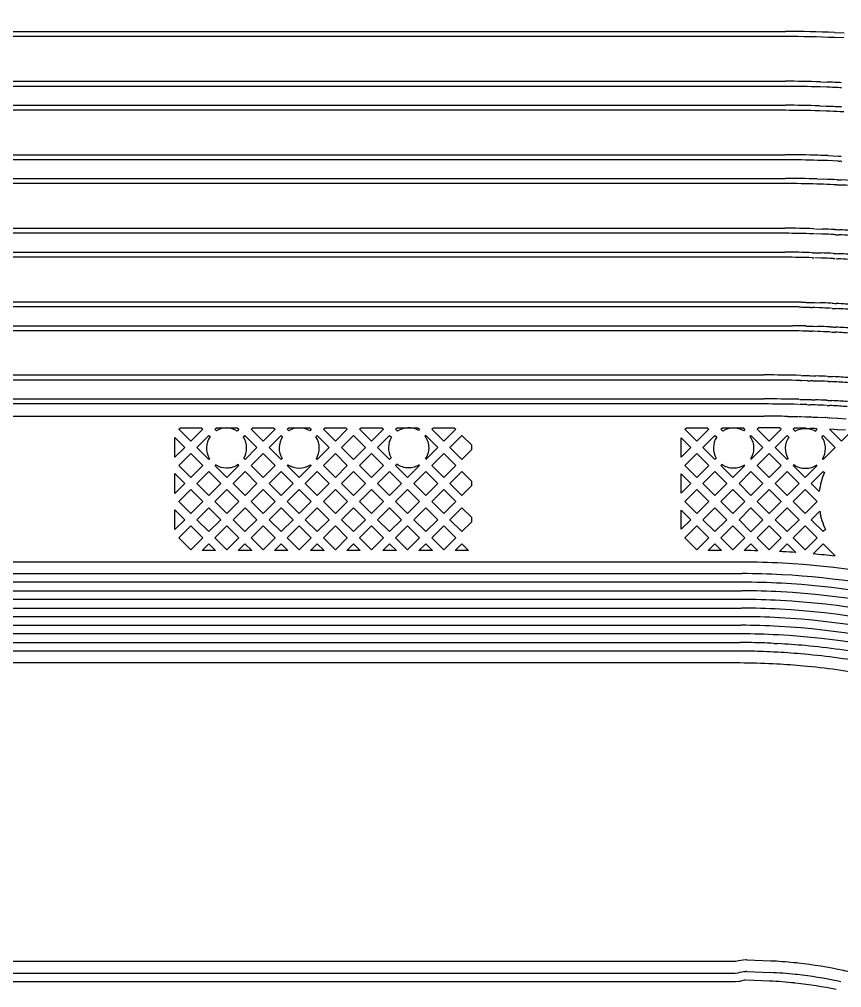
# Model space of a CAD drawing. Extents: x 3664 to 3837, y -413 to -292.
# Drawn here: x 3764.12 to 3771.39, y -333.16 to -324.6 of the extents above; entities that cross this region are included whole.
import ezdxf

# ---------------------------------------------------------------- set-up
doc = ezdxf.new("R2010")
doc.units = 0
doc.layers.add('gbr-dxf_layer0', color=7, linetype='Continuous')
doc.layers.add('gbr-outline-dxf_layer1', color=2, linetype='Continuous')

msp = doc.modelspace()

# ---------------------------------------------------------------- linework, layer by layer
at = {"layer": 'gbr-dxf_layer0', "color": 1}
for p, q in [((3743.1919, -324.7076), (3770.8937, -324.7076)), ((3771.3297, -324.7168), (3771.4119, -324.7205)), ((3770.8948, -324.7526), (3743.19, -324.7526)), ((3771.4109, -324.7655), (3771.3286, -324.7618))]:
    msp.add_line(p, q, dxfattribs=at)
at = {"layer": 'gbr-dxf_layer0', "color": 2}
for p, q in [((3743.1593, -325.1483), (3770.8931, -325.1483)), ((3771.203, -325.1534), (3771.2623, -325.1554)), ((3770.892, -325.1933), (3743.1611, -325.1933)), ((3771.2597, -325.2004), (3771.2003, -325.1984)), ((3770.8917, -325.4051), (3743.7333, -325.4026)), ((3743.7344, -325.3576), (3770.8928, -325.3601)), ((3771.2537, -325.4123), (3771.1935, -325.4102)), ((3771.1961, -325.3653), (3771.2534, -325.3672))]:
    msp.add_line(p, q, dxfattribs=at)
at = {"layer": 'gbr-dxf_layer0', "color": 3}
for p, q in [((3770.8922, -325.8431), (3743.1303, -325.8431)), ((3743.1314, -325.7981), (3770.8905, -325.7981)), ((3771.2699, -325.8055), (3771.3592, -325.8102)), ((3771.3755, -325.8108), (3771.385, -325.811)), ((3771.3587, -325.8552), (3771.2665, -325.8504)), ((3771.382, -325.8559), (3771.3733, -325.8557)), ((3743.1311, -326.0073), (3770.8917, -326.0073)), ((3771.1735, -326.0124), (3771.2324, -326.0144)), ((3770.8906, -326.0523), (3743.13, -326.0523)), ((3771.2298, -326.0594), (3771.1737, -326.0574))]:
    msp.add_line(p, q, dxfattribs=at)
at = {"layer": 'gbr-dxf_layer0', "color": 4}
for p, q in [((3743.1722, -326.4478), (3770.89, -326.4478)), ((3770.891, -326.4928), (3743.1733, -326.4928)), ((3771.144, -326.4525), (3771.1507, -326.4529)), ((3771.2158, -326.4999), (3771.1582, -326.4979)), ((3771.1587, -326.4528), (3771.2164, -326.4548)), ((3743.0151, -326.6596), (3770.8894, -326.6596)), ((3771.1455, -326.6646), (3771.1542, -326.6646)), ((3771.1569, -326.6648), (3771.2093, -326.6667)), ((3770.8904, -326.7046), (3743.0132, -326.7046)), ((3771.2086, -326.7117), (3771.1533, -326.7097))]:
    msp.add_line(p, q, dxfattribs=at)
at = {"layer": 'gbr-dxf_layer0', "color": 5}
for p, q in [((3771.078, -327.1034), (3771.1138, -327.1043)), ((3771.1313, -327.1051), (3771.1504, -327.1051)), ((3771.1532, -327.1053), (3771.1967, -327.1072)), ((3771.3057, -327.1113), (3771.308, -327.1114)), ((3771.1136, -327.1494), (3771.0778, -327.1484)), ((3771.1485, -327.1501), (3771.1323, -327.1501)), ((3771.1943, -327.1521), (3771.1493, -327.1501)), ((3770.9585, -327.3561), (3743.1696, -327.3561)), ((3743.1707, -327.3111), (3770.9567, -327.3111)), ((3771.1049, -327.3586), (3771.0712, -327.3576)), ((3771.0736, -327.3127), (3771.1073, -327.3136)), ((3771.1414, -327.3595), (3771.1279, -327.3595)), ((3771.129, -327.3145), (3771.1396, -327.3145)), ((3771.1692, -327.3606), (3771.1423, -327.3594)), ((3771.1424, -327.3144), (3771.1729, -327.3157)), ((3771.2881, -327.3202), (3771.2952, -327.3205))]:
    msp.add_line(p, q, dxfattribs=at)
at = {"layer": 'gbr-dxf_layer0', "color": 6}
for p, q in [((3743.1547, -327.7454), (3770.7048, -327.7454)), ((3770.7033, -327.7904), (3743.1565, -327.7904)), ((3771.0364, -327.7497), (3771.0913, -327.7513)), ((3771.089, -327.7962), (3771.0369, -327.7948)), ((3771.1161, -327.7523), (3771.1318, -327.7523)), ((3771.2737, -327.8033), (3771.2656, -327.8029)), ((3771.2693, -327.758), (3771.2773, -327.7585)), ((3771.3105, -327.8051), (3771.2974, -327.8044)), ((3771.2977, -327.7594), (3771.3137, -327.7602)), ((3743.4232, -327.9573), (3770.7045, -327.9573)), ((3771.0324, -327.9617), (3771.0813, -327.9631)), ((3771.1123, -327.9641), (3771.1226, -327.9641)), ((3771.2576, -327.9695), (3771.2662, -327.97)), ((3771.2887, -327.9714), (3771.3033, -327.9721)), ((3770.7034, -328.0023), (3743.4221, -328.0023)), ((3771.029, -328.0066), (3771.0204, -328.0064)), ((3771.0818, -328.0082), (3771.03, -328.0066)), ((3771.3, -328.0169), (3771.2854, -328.0162))]:
    msp.add_line(p, q, dxfattribs=at)
at = {"layer": 'gbr-dxf_layer0'}
for p, q in [((3770.9124, -328.1122), (3770.9892, -328.1137)), ((3770.9909, -328.1137), (3770.999, -328.1139)), ((3771.0036, -328.1139), (3771.0081, -328.1142)), ((3771.014, -328.1144), (3771.0264, -328.1144)), ((3771.0296, -328.1145), (3771.0747, -328.1159)), ((3771.1539, -328.1188), (3771.179, -328.1195)), ((3771.1852, -328.1199), (3771.2446, -328.1222)), ((3771.2835, -328.1243), (3771.2904, -328.1246)), ((3771.2977, -328.125), (3771.354, -328.1281)), ((3771.3574, -328.1282), (3771.4313, -328.133)), ((3770.9996, -328.2155), (3770.9872, -328.2153)), ((3771.284, -328.226), (3771.2822, -328.2259)), ((3771.3512, -328.2297), (3771.2905, -328.2264)), ((3771.423, -328.2343), (3771.3535, -328.2298)), ((3765.4919, -328.4735), (3765.4919, -328.2988)), ((3769.9699, -328.4713), (3769.9699, -328.3012)), ((3765.4919, -328.7931), (3765.4919, -328.6185)), ((3769.9699, -328.7911), (3769.9699, -328.6209)), ((3771.1925, -328.7766), (3771.1219, -328.706)), ((3765.4919, -329.1129), (3765.4919, -328.9382)), ((3769.9699, -329.1106), (3769.9699, -328.9404)), ((3771.1219, -329.0255), (3771.1962, -328.9512)), ((3765.8527, -329.299), (3765.7333, -329.299)), ((3766.1724, -329.299), (3766.0529, -329.299)), ((3766.4922, -329.299), (3766.3726, -329.299)), ((3766.8119, -329.299), (3766.6924, -329.299)), ((3767.1314, -329.299), (3767.012, -329.299)), ((3767.4513, -329.299), (3767.3317, -329.299)), ((3767.7708, -329.299), (3767.6515, -329.299)), ((3768.0905, -329.299), (3767.9711, -329.299)), ((3770.3286, -329.299), (3770.2091, -329.299)), ((3770.4879, -329.4006), (3743.5173, -329.4006)), ((3743.517, -329.5025), (3770.4909, -329.5025)), ((3770.4919, -329.5025), (3770.5106, -329.5025)), ((3770.4899, -329.5787), (3743.5173, -329.5787)), ((3770.5096, -329.5787), (3770.4909, -329.5787)), ((3743.5154, -329.6549), (3770.4895, -329.6549)), ((3770.4912, -329.6549), (3770.505, -329.6549)), ((3770.4912, -329.7311), (3743.5167, -329.7311)), ((3770.5067, -329.7311), (3770.4929, -329.7311)), ((3743.5797, -329.8073), (3770.4915, -329.8073)), ((3770.4929, -329.8073), (3770.5028, -329.8073)), ((3770.4901, -329.8835), (3743.582, -329.8835)), ((3770.5013, -329.8835), (3770.4915, -329.8835)), ((3743.8794, -329.9597), (3770.4917, -329.9597)), ((3770.4903, -330.0359), (3743.8817, -330.0359)), ((3770.4975, -330.0359), (3770.4917, -330.0359)), ((3770.4931, -329.9597), (3770.4989, -329.9597)), ((3743.9435, -330.1122), (3770.4891, -330.1122)), ((3770.793, -330.1202), (3770.8242, -330.1217)), ((3770.4914, -330.1884), (3743.9421, -330.1884)), ((3770.8227, -330.198), (3770.7877, -330.1962)), ((3769.3659, -332.9333), (3742.19, -332.9333)), ((3770.5527, -333.0218), (3770.7573, -333.0306)), ((3770.4489, -333.1116), (3740.2279, -333.1116)), ((3770.7525, -333.1067), (3770.548, -333.0978))]:
    msp.add_line(p, q, dxfattribs=at)
at = {"layer": 'gbr-dxf_layer0', "linetype": 'Continuous'}
for points in [[(3739.2131, -329.4113), (3739.2131, -321.546, -0.414216), (3740.0096, -320.7494), (3771.018, -320.7494, -0.202307), (3781.688, -325.2511, 0.202311), (3782.9082, -325.7659), (3788.4081, -325.7659, 0.202315), (3789.6283, -325.2511, -0.202307), (3800.2983, -320.7494), (3821.8297, -320.7494, -0.414217), (3822.6262, -321.546), (3822.6262, -324.4785)], [(3789.2243, -325.9073, -0.11836), (3788.2841, -326.1332), (3782.7843, -326.1332, -0.202298), (3781.3009, -325.5074, 0.202302), (3770.8943, -321.1167), (3739.8827, -321.1167, -0.1755), (3739.7711, -321.1637), (3739.6127, -321.3221, -0.021764), (3739.6134, -321.3375, -0.125832), (3739.5916, -321.4228), (3739.5916, -322.1669, -0.355796), (3739.5517, -322.2159)], [(3739.7191, -322.1149), (3739.7191, -321.5477, -0.377394), (3739.9863, -321.2442), (3770.8938, -321.2442, -0.202308), (3781.2095, -325.5962, 0.202304), (3782.784, -326.2607), (3788.2839, -326.2607, 0.118898), (3789.2862, -326.0189, 0.264777), (3789.5244, -325.8769, 0.049743), (3789.8584, -325.5962, -0.012228), (3790.3619, -325.104, 0.308379), (3790.5953, -324.8916, -0.021115), (3791.5364, -324.122, 0.268033), (3791.7622, -323.9562, -0.026221), (3793.0319, -323.1401, 0.214143), (3793.2321, -323.0278, -0.03315), (3794.9605, -322.2211, 0.130853), (3795.0952, -322.1695, -0.090345), (3800.1739, -321.2442), (3821.4776, -321.2442)], [(3820.1929, -322.1469), (3820.1929, -322.7441, -0.414254), (3820.1429, -322.7941), (3819.7814, -322.7941), (3819.7814, -322.8421), (3819.4528, -322.8421), (3819.4528, -322.7941), (3819.4179, -322.7941, 0.064068), (3819.2048, -322.8215, 0.013699), (3819.0529, -322.8657, 0.036904), (3819.0193, -322.8632, 0.080213), (3818.9473, -322.8749, 0.02431), (3818.6857, -322.9836), (3800.1739, -322.9836, 0.202298), (3791.1048, -326.8101, -0.202305), (3788.2842, -328.0001), (3782.7838, -328.0001, -0.202305), (3779.9631, -326.8101, 0.202298), (3770.894, -322.9836), (3742.7092, -322.9836)], [(3743.21, -328.2179, -0.133293), (3743.3925, -328.1202, -0.064905), (3743.4055, -328.119), (3743.482, -328.119, -0.156639), (3743.5118, -328.1104), (3770.7056, -328.1104)], [(3771.1151, -328.1172, -0.030535), (3771.1212, -328.1173, 0.010023), (3771.1522, -328.1187)], [(3770.6424, -328.2264), (3770.7482, -328.3323), (3770.8542, -328.2263), (3770.8407, -328.2127, 0.002661), (3770.71, -328.2119)], [(3770.962, -328.2263), (3770.9787, -328.243, -0.134936), (3771.0696, -328.218, -0.131712), (3771.1585, -328.2419), (3771.1739, -328.2265), (3771.1682, -328.2208), (3771.1494, -328.2203)], [(3771.1478, -328.2202, -0.008724), (3771.1174, -328.2188), (3771.1089, -328.2188)], [(3767.7047, -328.2867, -0.156241), (3767.7378, -328.39, -0.148368), (3767.7078, -328.4888)], [(3770.5787, -328.29, -0.156241), (3770.6118, -328.3933, -0.141404), (3770.5845, -328.488)], [(3765.8468, -328.5459), (3765.9529, -328.652), (3766.0588, -328.546), (3766.0512, -328.5383, -0.153517), (3765.9494, -328.5703, -0.146516), (3765.8517, -328.541)], [(3767.6529, -328.5416, -0.138334), (3767.56, -328.5678, -0.156238), (3767.4567, -328.5348), (3767.4454, -328.5461)], [(3770.531, -328.5423, -0.145303), (3770.434, -328.5711, -0.156238), (3770.3307, -328.538), (3770.3226, -328.5461)], [(3771.1703, -328.5423, -0.151728), (3771.0696, -328.5736, -0.154923), (3770.967, -328.5411), (3770.962, -328.5461)], [(3771.1219, -328.706), (3771.2279, -328.6), (3771.2377, -328.6098, 0.07112), (3771.1925, -328.7766)], [(3771.1962, -328.9512, 0.069623), (3771.2467, -329.1127), (3771.2279, -329.1315), (3771.1219, -329.0255)], [(3741.8753, -331.9344), (3742.1399, -331.9344, 0.414254), (3742.19, -331.8843), (3742.19, -331.8298, 0.414689), (3742.1855, -331.8254, -0.414689), (3742.1811, -331.8209), (3742.1811, -331.7625, -0.229598), (3742.1907, -331.7426, 0.110741), (3742.23, -331.7026, 0.098354), (3742.2816, -331.6491, -0.111785), (3742.3707, -331.5626, 0.079082), (3742.6609, -331.3522), (3742.7091, -331.3039, -0.039374), (3742.8854, -331.1536, 0.039329), (3743.095, -330.9747), (3743.6644, -330.4053, -0.198753), (3743.9421, -330.2902), (3770.4914, -330.2902, -0.013224), (3770.7822, -330.2981)], [(3770.783, -330.2981), (3770.817, -330.2999, -0.009252), (3771.0515, -330.3169, -0.023533), (3771.6441, -330.3989, -0.125686), (3774.5016, -331.7281, -0.02208), (3774.9196, -332.1017)], [(3771.6166, -333.0659, 0.004439), (3771.5534, -333.0489), (3771.532, -333.0433, 0.008241), (3771.4144, -333.0154, 0.007653), (3771.4061, -333.0133, 0.027269), (3771.006, -332.9478), (3770.9938, -332.9463), (3770.9677, -332.9435, 0.013892), (3770.7617, -332.929), (3770.5557, -332.9201, 0.011382), (3770.5426, -332.9198, 0.075698), (3770.4556, -332.9331), (3769.3659, -332.9336)], [(3740.2293, -333.0354), (3770.4499, -333.0354), (3770.4748, -333.0342, -0.088407), (3770.5405, -333.0216)], [(3770.5431, -333.0978, 0.101561), (3770.498, -333.107, -0.098348), (3770.4835, -333.1101), (3770.4521, -333.1116)]]:
    msp.add_lwpolyline(points, format="xyb", dxfattribs=at)
at = {"layer": 'gbr-dxf_layer0', "color": 2, "linetype": 'Continuous'}
msp.add_lwpolyline([(3771.2553, -325.3672, -0.00309), (3771.3815, -325.3726), (3771.3891, -325.3726)], format="xyb", dxfattribs=at)
msp.add_lwpolyline([(3771.4096, -325.4188), (3771.388, -325.4176), (3771.3805, -325.4176)], dxfattribs=at)
at = {"layer": 'gbr-dxf_layer0', "color": 4, "linetype": 'Continuous'}
msp.add_lwpolyline([(3771.1516, -326.4979, -0.026268), (3771.1493, -326.4979), (3771.1397, -326.4973)], format="xyb", dxfattribs=at)
at = {"layer": 'gbr-dxf_layer0', "color": 5, "linetype": 'Continuous'}
for points in [[(3743.1358, -327.098), (3771.0205, -327.098, -0.174671), (3771.0351, -327.1025, -0.002206), (3771.0769, -327.1034)], [(3771.0768, -327.1484, 0.002694), (3771.0257, -327.1474, -0.057236), (3771.0207, -327.1467, -0.099751), (3771.0126, -327.143), (3743.1354, -327.143)], [(3771.2857, -327.3653, -0.023845), (3771.2836, -327.3652, 0.003331), (3771.174, -327.3612)]]:
    msp.add_lwpolyline(points, format="xyb", dxfattribs=at)
at = {"layer": 'gbr-dxf_layer0', "color": 6, "linetype": 'Continuous'}
msp.add_lwpolyline([(3771.1356, -327.7978), (3771.1305, -327.7973), (3771.115, -327.7973)], dxfattribs=at)
for points in [[(3771.021, -327.9613, -0.01994), (3771.0227, -327.9614), (3771.0313, -327.9616)], [(3771.1542, -328.0109, -0.01228), (3771.1214, -328.0091), (3771.1112, -328.0091)]]:
    msp.add_lwpolyline(points, format="xyb", dxfattribs=at)
at = {"layer": 'gbr-dxf_layer0', "linetype": 'Continuous'}
for points in [[(3765.5272, -328.2263), (3765.5415, -328.212), (3765.7249, -328.212), (3765.7392, -328.2263), (3765.6332, -328.3323)], [(3766.1664, -328.2263), (3766.1808, -328.212), (3766.3643, -328.212), (3766.3785, -328.2263), (3766.2725, -328.3323)], [(3766.8059, -328.2264), (3766.8204, -328.212), (3767.0035, -328.212), (3767.0178, -328.2263), (3766.9118, -328.3323)], [(3767.1256, -328.2263), (3767.1399, -328.212), (3767.3232, -328.212), (3767.3376, -328.2263), (3767.2316, -328.3323)], [(3767.7651, -328.2264), (3767.7795, -328.212), (3767.9626, -328.212), (3767.9769, -328.2263), (3767.871, -328.3323)], [(3770.0029, -328.2263), (3770.0172, -328.212), (3770.2007, -328.212), (3770.215, -328.2263), (3770.1089, -328.3323)], [(3766.9657, -328.3862), (3767.0717, -328.2802), (3767.1777, -328.3862), (3767.0717, -328.4922)], [(3767.9248, -328.3861), (3768.0308, -328.2802), (3768.1157, -328.3651), (3768.1157, -328.4073), (3768.0309, -328.4922)], [(3765.5272, -328.546), (3765.6332, -328.4401), (3765.7391, -328.5459), (3765.6331, -328.6519)], [(3766.1666, -328.546), (3766.2725, -328.4401), (3766.3785, -328.5461), (3766.2726, -328.652)], [(3766.806, -328.5459), (3766.9118, -328.4401), (3767.0178, -328.5461), (3766.912, -328.6519)], [(3767.1256, -328.5461), (3767.2316, -328.4401), (3767.3376, -328.5461), (3767.2316, -328.6521)], [(3767.765, -328.546), (3767.871, -328.44), (3767.977, -328.546), (3767.871, -328.652)], [(3770.0029, -328.5461), (3770.1089, -328.4401), (3770.2149, -328.5461), (3770.1089, -328.6521)], [(3770.6424, -328.5459), (3770.7482, -328.4401), (3770.8543, -328.5461), (3770.7484, -328.6519)], [(3765.687, -328.7058), (3765.793, -328.5998), (3765.899, -328.7058), (3765.793, -328.8118)], [(3766.0067, -328.7058), (3766.1127, -328.5998), (3766.2187, -328.7059), (3766.1127, -328.8118)], [(3766.3265, -328.7059), (3766.4324, -328.6), (3766.5382, -328.7059), (3766.4324, -328.8117)], [(3766.646, -328.7059), (3766.7521, -328.5998), (3766.8581, -328.7058), (3766.752, -328.8119)], [(3766.9659, -328.7058), (3767.0717, -328.5999), (3767.1777, -328.706), (3767.0719, -328.8118)], [(3767.2855, -328.706), (3767.3915, -328.6), (3767.4974, -328.7059), (3767.3914, -328.8118)], [(3767.6051, -328.7059), (3767.7111, -328.5999), (3767.8171, -328.7059), (3767.7111, -328.8119)], [(3767.9249, -328.7059), (3768.0309, -328.5999), (3768.1157, -328.6848), (3768.1157, -328.7271), (3768.0309, -328.8119)], [(3770.1628, -328.706), (3770.2688, -328.6), (3770.3747, -328.7059), (3770.2687, -328.8119)], [(3770.4824, -328.7059), (3770.5885, -328.5998), (3770.6945, -328.7058), (3770.5884, -328.8119)], [(3770.8023, -328.7058), (3770.9081, -328.5999), (3771.0142, -328.706), (3770.9083, -328.8118)], [(3765.5271, -328.8656), (3765.6331, -328.7597), (3765.7391, -328.8657), (3765.6331, -328.9717)], [(3765.8469, -328.8657), (3765.9529, -328.7597), (3766.0589, -328.8657), (3765.9529, -328.9717)], [(3766.1666, -328.8657), (3766.2726, -328.7597), (3766.3785, -328.8656), (3766.2725, -328.9716)], [(3766.4863, -328.8656), (3766.5921, -328.7598), (3766.6981, -328.8658), (3766.5923, -328.9716)], [(3766.8059, -328.8658), (3766.912, -328.7597), (3767.018, -328.8657), (3766.9119, -328.9718)], [(3767.1258, -328.8657), (3767.2316, -328.7598), (3767.3375, -328.8657), (3767.2316, -328.9716)], [(3767.4453, -328.8657), (3767.5512, -328.7597), (3767.6573, -328.8658), (3767.5513, -328.9717)], [(3767.765, -328.8658), (3767.871, -328.7598), (3767.977, -328.8658), (3767.871, -328.9718)], [(3770.003, -328.8657), (3770.1089, -328.7599), (3770.2148, -328.8658), (3770.1089, -328.9716)], [(3770.3226, -328.8658), (3770.4285, -328.7598), (3770.5346, -328.8658), (3770.4286, -328.9718)], [(3770.6423, -328.8658), (3770.7484, -328.7597), (3770.8544, -328.8657), (3770.7483, -328.9718)], [(3770.9622, -328.8657), (3771.068, -328.7598), (3771.1739, -328.8657), (3771.0681, -328.9716)], [(3765.687, -329.0255), (3765.793, -328.9196), (3765.899, -329.0256), (3765.793, -329.1316)], [(3766.0068, -329.0256), (3766.1127, -328.9196), (3766.2186, -329.0255), (3766.1126, -329.1315)], [(3766.3264, -329.0255), (3766.4324, -328.9195), (3766.5384, -329.0255), (3766.4324, -329.1315)], [(3766.6462, -329.0255), (3766.752, -328.9197), (3766.858, -329.0257), (3766.7522, -329.1315)], [(3766.9658, -329.0257), (3767.0719, -328.9196), (3767.1778, -329.0255), (3767.0717, -329.1316)], [(3767.2855, -329.0255), (3767.3914, -328.9196), (3767.4974, -329.0256), (3767.3915, -329.1315)], [(3767.6052, -329.0256), (3767.7111, -328.9196), (3767.8172, -329.0256), (3767.7112, -329.1316)], [(3767.9249, -329.0256), (3768.0309, -328.9197), (3768.1157, -329.0045), (3768.1157, -329.0466), (3768.0308, -329.1315)], [(3770.1628, -329.0255), (3770.2687, -328.9196), (3770.3747, -329.0256), (3770.2688, -329.1315)], [(3770.4824, -329.0256), (3770.5884, -328.9197), (3770.6944, -329.0257), (3770.5885, -329.1317)], [(3770.8022, -329.0257), (3770.9083, -328.9196), (3771.0142, -329.0255), (3770.9081, -329.1316)], [(3765.5272, -329.1854), (3765.6331, -329.0794), (3765.7392, -329.1854), (3765.6332, -329.2914)], [(3765.8469, -329.1854), (3765.9529, -329.0795), (3766.0588, -329.1854), (3765.9528, -329.2913)], [(3766.1665, -329.1854), (3766.2725, -329.0794), (3766.3785, -329.1854), (3766.2725, -329.2914)], [(3766.4863, -329.1854), (3766.5923, -329.0794), (3766.6983, -329.1854), (3766.5923, -329.2914)], [(3766.806, -329.1854), (3766.9119, -329.0795), (3767.0178, -329.1854), (3766.9119, -329.2913)], [(3767.1256, -329.1854), (3767.2316, -329.0793), (3767.3377, -329.1854), (3767.2316, -329.2914)], [(3767.4454, -329.1854), (3767.5513, -329.0795), (3767.6573, -329.1855), (3767.5514, -329.2914)], [(3767.765, -329.1855), (3767.871, -329.0795), (3767.9769, -329.1854), (3767.8709, -329.2914)], [(3770.0029, -329.1854), (3770.1089, -329.0794), (3770.2149, -329.1854), (3770.109, -329.2914)], [(3770.3227, -329.1854), (3770.4286, -329.0795), (3770.5346, -329.1855), (3770.4287, -329.2914)], [(3770.6423, -329.1855), (3770.7483, -329.0796), (3770.8542, -329.1854), (3770.7482, -329.2914)], [(3770.962, -329.1854), (3771.0681, -329.0793), (3771.1741, -329.1854), (3771.068, -329.2914)]]:
    msp.add_lwpolyline(points, close=True, dxfattribs=at)
for points in [[(3765.8469, -328.2263), (3765.8613, -328.212), (3766.0443, -328.212), (3766.0587, -328.2263), (3766.0434, -328.2416, 0.278493), (3765.8597, -328.239)], [(3766.4863, -328.2263), (3766.5006, -328.212), (3766.6838, -328.212), (3766.6982, -328.2264), (3766.6847, -328.2399, 0.280181), (3766.4999, -328.2399)], [(3767.4453, -328.2263), (3767.4597, -328.212), (3767.6429, -328.212), (3767.6573, -328.2264), (3767.6481, -328.2356, 0.284184), (3767.4612, -328.2422)], [(3770.3227, -328.2263), (3770.337, -328.212), (3770.5202, -328.212), (3770.5346, -328.2264), (3770.5221, -328.2389, 0.276837), (3770.3393, -328.2428)], [(3765.6871, -328.3862), (3765.7931, -328.2802), (3765.8036, -328.2908, 0.300127), (3765.7985, -328.4865), (3765.793, -328.4921)], [(3766.098, -328.2948), (3766.1126, -328.2802), (3766.2186, -328.3862), (3766.1127, -328.4921), (3766.1029, -328.4823, 0.133134), (3766.1272, -328.3925, 0.146516)], [(3766.3263, -328.3862), (3766.4324, -328.2801), (3766.4448, -328.2925, 0.292832), (3766.4404, -328.4842), (3766.4324, -328.4922)], [(3766.7398, -328.2926), (3766.7521, -328.2803), (3766.8579, -328.3862), (3766.7521, -328.492), (3766.7442, -328.4841, 0.137392), (3766.77, -328.3918, 0.14915)], [(3767.2855, -328.3862), (3767.3915, -328.2802), (3767.4084, -328.2971, 0.273604), (3767.4056, -328.4781), (3767.3915, -328.4922)], [(3770.1628, -328.3862), (3770.2688, -328.2801), (3770.285, -328.2963, 0.280964), (3770.2796, -328.4814), (3770.2688, -328.4922)], [(3770.8021, -328.3862), (3770.9081, -328.2802), (3770.923, -328.2951, 0.289175), (3770.9156, -328.4847), (3770.9081, -328.4922)], [(3771.2148, -328.2933), (3771.2278, -328.2803), (3771.3338, -328.3863), (3771.2279, -328.4922), (3771.2224, -328.4867, 0.134942), (3771.2474, -328.3958, 0.154925)], [(3766.4862, -328.5461), (3766.493, -328.5393, 0.305206), (3766.6916, -328.5393), (3766.6982, -328.5459), (3766.5921, -328.652)]]:
    msp.add_lwpolyline(points, format="xyb", close=True, dxfattribs=at)
for points in [[(3770.7078, -328.212), (3770.6568, -328.212), (3770.6424, -328.2264)], [(3770.9856, -328.2152), (3770.9733, -328.215), (3770.962, -328.2263)], [(3771.0743, -328.2175), (3771.0248, -328.216), (3771.0124, -328.216)], [(3771.2816, -328.2265), (3771.3877, -328.3325), (3771.4812, -328.2389)], [(3765.4919, -328.2988), (3765.5793, -328.3862), (3765.4919, -328.4735)], [(3767.7111, -328.4921), (3767.8171, -328.3861), (3767.7112, -328.2803), (3767.7047, -328.2867)], [(3769.9699, -328.3012), (3770.055, -328.3862), (3769.9699, -328.4713)], [(3770.5885, -328.492), (3770.6944, -328.3862), (3770.5885, -328.2803), (3770.5787, -328.29)], [(3767.4454, -328.5461), (3767.5512, -328.652), (3767.6572, -328.546)], [(3770.3226, -328.5461), (3770.4285, -328.652), (3770.5346, -328.5459)], [(3770.962, -328.5461), (3771.068, -328.6521), (3771.174, -328.5461)], [(3765.4919, -328.6185), (3765.5792, -328.7058), (3765.4919, -328.7931)], [(3769.9699, -328.6209), (3770.055, -328.706), (3769.9699, -328.7911)], [(3765.4919, -328.9382), (3765.5793, -329.0255), (3765.4919, -329.1129)], [(3769.9699, -328.9404), (3770.055, -329.0255), (3769.9699, -329.1106)], [(3765.7333, -329.299), (3765.793, -329.2393), (3765.8527, -329.299)], [(3766.0529, -329.299), (3766.1126, -329.2392), (3766.1724, -329.299)], [(3766.3726, -329.299), (3766.4324, -329.2393), (3766.4922, -329.299)], [(3766.6924, -329.299), (3766.7522, -329.2393), (3766.8119, -329.299)], [(3767.012, -329.299), (3767.0717, -329.2393), (3767.1314, -329.299)], [(3767.3317, -329.299), (3767.3915, -329.2392), (3767.4513, -329.299)], [(3767.6515, -329.299), (3767.7112, -329.2394), (3767.7708, -329.299)], [(3767.9711, -329.299), (3768.0308, -329.2393), (3768.0905, -329.299)], [(3770.2091, -329.299), (3770.2688, -329.2393), (3770.3286, -329.299)], [(3770.5288, -329.2991), (3770.5885, -329.2394), (3770.6496, -329.3005)], [(3770.9848, -329.316), (3770.9081, -329.2393), (3770.84, -329.3074)], [(3771.3338, -329.3451), (3771.2279, -329.2392), (3771.1388, -329.3284)]]:
    msp.add_lwpolyline(points, dxfattribs=at)
at = {"layer": 'gbr-dxf_layer0', "color": 1}
for centre, radius, start, end in [((3770.8817, -335.6455), 10.9379, 87.65941, 89.93151), ((3770.8818, -335.6455), 10.8929, 87.65412, 89.92656)]:
    msp.add_arc(centre, radius, start, end, dxfattribs=at)
at = {"layer": 'gbr-dxf_layer0', "color": 2}
for centre, radius, start, end in [((3770.8745, -335.6452), 10.497, 88.21284, 89.89254), ((3770.8937, -335.6458), 10.4968, 87.29068, 87.98109), ((3770.8743, -335.6452), 10.452, 88.21812, 89.8978), ((3770.8934, -335.6458), 10.4518, 87.27963, 87.98606), ((3770.8706, -335.6453), 10.2401, 88.19894, 89.87644), ((3770.8707, -335.6453), 10.2851, 88.19317, 89.87066), ((3770.8834, -335.6455), 10.24, 87.22992, 87.91755)]:
    msp.add_arc(centre, radius, start, end, dxfattribs=at)
at = {"layer": 'gbr-dxf_layer0', "color": 3}
for centre, radius, start, end in [((3770.8625, -335.6452), 9.8473, 88.14908, 89.82622), ((3770.8625, -335.6452), 9.8023, 88.15701, 89.81592), ((3771.1799, -327.5109), 1.7078, 87.01601, 89.95337), ((3771.3829, -325.3953), 0.4155, 266.98971, 268.81847), ((3771.1799, -327.5109), 1.6628, 87.05401, 89.99988), ((3771.3828, -325.3953), 0.4605, 267.23191, 268.69294), ((3771.4073, -325.3961), 0.4607, 267.21057, 268.00824), ((3770.8584, -335.6453), 9.638, 88.13797, 89.79503), ((3770.8971, -335.6463), 9.6377, 87.3032, 87.99955), ((3770.8584, -335.6453), 9.593, 88.12701, 89.80129), ((3770.8974, -335.6463), 9.5927, 87.31156, 88.00781), ((3771.3842, -325.3953), 0.6699, 266.9194, 268.58073), ((3771.3842, -325.3954), 0.6249, 267.01912, 268.6229), ((3771.4102, -325.3963), 0.6699, 266.64624, 267.76462), ((3771.4101, -325.3963), 0.6249, 266.50022, 267.87337), ((3770.8855, -335.6453), 9.5925, 84.98474, 87.01582), ((3770.8853, -335.6452), 9.6375, 84.97716, 87.00837)]:
    msp.add_arc(centre, radius, start, end, dxfattribs=at)
at = {"layer": 'gbr-dxf_layer0', "color": 4}
for centre, radius, start, end in [((3770.8481, -335.6452), 9.1976, 88.17107, 89.73217), ((3770.8482, -335.6452), 9.1526, 88.184, 89.72636), ((3770.9155, -335.647), 9.1521, 87.43739, 88.11216), ((3770.9156, -335.647), 9.1971, 87.42592, 88.11964), ((3771.3859, -325.3956), 1.1102, 266.92315, 267.79384), ((3771.386, -325.3956), 1.0652, 267.0235, 267.73186), ((3771.377, -326.0458), 0.4604, 265.81973, 266.68624), ((3771.3771, -326.0458), 0.4154, 265.67856, 266.53715), ((3771.3793, -326.0458), 0.4605, 266.53079, 268.75405), ((3771.3793, -326.0458), 0.4155, 266.39667, 268.61494), ((3770.8874, -335.6455), 9.152, 85.83466, 86.97924), ((3770.8873, -335.6455), 9.197, 85.82179, 86.98526), ((3770.841, -335.645), 8.9855, 88.14935, 89.68377), ((3771.1841, -325.4299), 1.2354, 267.60698, 268.19592), ((3770.9254, -335.6475), 8.9853, 87.50205, 88.18397), ((3771.3908, -325.3958), 1.277, 266.75205, 267.36642), ((3771.3836, -326.0463), 0.6272, 265.46361, 266.06997), ((3771.3795, -326.0459), 0.6275, 266.6057, 268.33227), ((3770.8866, -335.6455), 8.985, 85.83294, 86.96169), ((3770.841, -335.645), 8.9405, 88.14273, 89.67734), ((3771.1842, -325.4299), 1.2804, 267.64942, 268.2388), ((3770.9255, -335.6476), 8.9403, 87.49554, 88.17758), ((3771.3907, -325.3958), 1.322, 266.80248, 267.41945), ((3771.3796, -326.0459), 0.6725, 266.41981, 268.41452), ((3770.8864, -335.6455), 8.94, 85.82501, 86.95362)]:
    msp.add_arc(centre, radius, start, end, dxfattribs=at)
at = {"layer": 'gbr-dxf_layer0', "color": 5}
for centre, radius, start, end in [((3771.1987, -325.4304), 1.6761, 267.14941, 267.68837), ((3770.9282, -335.6475), 8.5444, 87.55104, 88.17401), ((3771.2959, -327.1334), 0.0225, 81.07373, 90.00977), ((3771.3827, -326.0463), 1.0677, 266.03535, 267.15859), ((3771.3727, -326.0459), 1.0678, 267.78636, 268.42806), ((3770.8774, -335.645), 8.5445, 85.77912, 86.8622), ((3771.1989, -325.4304), 1.7211, 267.17965, 267.71816), ((3770.9277, -335.6475), 8.4994, 87.54127, 88.17479), ((3771.2994, -327.1338), 0.0225, 265.89577, 272.71206), ((3771.3828, -326.0463), 1.1127, 266.08899, 267.05322), ((3771.3725, -326.0459), 1.1128, 267.69361, 268.49483), ((3770.8774, -335.645), 8.4995, 85.77198, 86.85501), ((3770.9529, -331.9734), 4.6623, 88.53042, 89.92951), ((3770.9529, -331.9734), 4.6173, 88.5439, 89.90766), ((3771.1856, -325.4299), 1.9304, 267.62694, 268.23535), ((3771.1854, -325.4299), 1.8854, 267.66798, 268.27547), ((3770.9263, -335.6476), 8.3351, 87.52675, 88.27453), ((3771.3752, -326.0461), 1.3219, 266.43458, 267.44059), ((3771.3755, -326.0461), 1.277, 266.46825, 267.47462), ((3771.39, -326.0466), 1.3222, 266.83125, 267.46733), ((3771.3897, -326.0466), 1.2772, 266.89669, 267.53122), ((3770.8858, -335.6456), 8.2901, 85.83265, 86.91154), ((3770.8857, -335.6456), 8.3351, 85.84436, 86.90294)]:
    msp.add_arc(centre, radius, start, end, dxfattribs=at)
at = {"layer": 'gbr-dxf_layer0', "color": 6}
for centre, radius, start, end in [((3770.7048, -340.5749), 12.7844, 88.56178, 90.00008), ((3770.7048, -340.5749), 12.8294, 88.55673, 89.99313), ((3771.0548, -327.0072), 0.7878, 267.94338, 268.57114), ((3771.2005, -325.4306), 2.3682, 267.31623, 267.88552), ((3771.2004, -325.4306), 2.3232, 267.34651, 267.91473), ((3771.1727, -327.3387), 0.4605, 265.64407, 268.43054), ((3771.1727, -327.3387), 0.4155, 265.40607, 268.56704), ((3770.9292, -335.6478), 7.8521, 87.55022, 88.30795), ((3770.9293, -335.6478), 7.8971, 87.54267, 88.30033), ((3771.3721, -326.0461), 1.76, 266.83117, 267.51052), ((3771.3722, -326.0461), 1.715, 266.86227, 267.44413), ((3770.8879, -335.646), 7.8523, 85.86267, 86.90808), ((3770.8877, -335.646), 7.8973, 85.85295, 86.89854), ((3770.6971, -340.5749), 12.6176, 88.59835, 89.9615), ((3770.9866, -328.5713), 0.6106, 87.38856, 88.00765), ((3771.1872, -325.4301), 2.5351, 267.65516, 268.29856), ((3771.174, -327.3387), 0.6275, 265.56949, 268.40688), ((3770.9346, -335.6481), 7.6853, 87.60824, 88.33683), ((3771.39, -326.0471), 1.9269, 266.35448, 266.95585), ((3770.8991, -335.6468), 7.6854, 85.95193, 86.97678), ((3770.6972, -340.5749), 12.5726, 88.59041, 89.96671), ((3771.0134, -327.9838), 0.0225, 264.73302, 269.99892), ((3771.1873, -325.4301), 2.5801, 267.69242, 268.27093), ((3770.9347, -335.6481), 7.6403, 87.5951, 88.34575), ((3771.3901, -326.0471), 1.9719, 266.3172, 266.92072), ((3770.8994, -335.6468), 7.6404, 85.9406, 86.98715)]:
    msp.add_arc(centre, radius, start, end, dxfattribs=at)
at = {"layer": 'gbr-dxf_layer0'}
for centre, radius, start, end in [((3770.6995, -340.5749), 12.4645, 89.02957, 89.96162), ((3771.1835, -325.4301), 2.6879, 267.74909, 268.37652), ((3771.1084, -328.1677), 0.0508, 83.71836, 89.99907), ((3771.2486, -328.173), 0.0508, 85.41594, 89.98588), ((3771.3836, -326.0469), 2.0796, 266.55733, 267.12754), ((3771.0152, -327.9841), 0.2319, 266.84743, 268.63313), ((3771.1837, -325.4301), 2.7895, 267.80048, 268.32973), ((3770.5112, -335.7956), 6.4966, 88.77951, 89.84465), ((3770.5113, -335.7956), 6.4966, 86.83357, 87.09939), ((3770.4745, -336.6498), 7.3515, 86.01975, 86.9034), ((3770.4745, -336.6498), 7.3515, 83.3125, 84.81565), ((3770.5096, -335.7957), 6.395, 89.98703, 90.16853), ((3770.5112, -335.7956), 6.395, 86.81869, 89.98663), ((3770.4745, -336.6498), 7.2499, 63.94095, 86.89019), ((3770.5106, -335.7957), 6.2931, 86.83442, 89.99174), ((3770.4744, -336.6498), 7.148, 63.93962, 86.90301), ((3770.5106, -335.7957), 6.2169, 86.8126, 90.00105), ((3770.4744, -336.6498), 7.0718, 63.95261, 86.88401), ((3770.5066, -335.7953), 6.1405, 86.77286, 89.99912), ((3770.4746, -336.6501), 6.9956, 60.41244, 86.88581), ((3770.5066, -335.7953), 6.0643, 86.79626, 89.98304), ((3770.4746, -336.6501), 6.9194, 60.39939, 86.90648), ((3770.5029, -335.7951), 5.9878, 86.73572, 89.98823), ((3770.4748, -336.6501), 6.843, 60.42496, 86.89737), ((3770.5029, -335.7951), 5.9116, 86.75005, 90.00184), ((3770.4748, -336.6501), 6.7668, 60.40175, 86.90926), ((3770.4989, -335.7951), 5.7592, 86.70732, 90.00064), ((3770.4989, -335.7951), 5.8354, 86.69336, 89.98695), ((3770.475, -336.6501), 6.6904, 60.42781, 86.89974), ((3770.4871, -335.7951), 5.683, 89.23111, 89.95557), ((3770.4929, -335.7951), 5.6829, 86.98718, 89.27103), ((3770.4703, -336.6498), 6.5377, 84.75679, 86.87401), ((3770.4749, -336.6501), 6.6142, 60.40408, 86.91217), ((3770.487, -335.7951), 5.6068, 89.24708, 89.93075), ((3770.4929, -335.7951), 5.6067, 87.00113, 89.28788), ((3770.4703, -336.6498), 6.4615, 84.76971, 86.85269), ((3770.4767, -336.6506), 6.5379, 79.42362, 84.80178), ((3770.4768, -336.6506), 6.4617, 79.43722, 84.8145), ((3770.5434, -333.2122), 0.1907, 87.65101, 90.08435), ((3770.5997, -336.6455), 3.6183, 83.91643, 87.48166), ((3770.5997, -336.6455), 3.5421, 83.94074, 87.50462), ((3770.9809, -333.0857), 0.0381, 261.58679, 268.03041), ((3770.949, -333.4146), 0.3686, 82.86403, 84.45867), ((3770.6055, -336.646), 3.6181, 77.98893, 83.80954), ((3771.1439, -334.1439), 1.0587, 76.86161, 78.24054), ((3770.6055, -336.646), 3.5419, 78.01483, 83.83385)]:
    msp.add_arc(centre, radius, start, end, dxfattribs=at)
at = {"layer": 'gbr-outline-dxf_layer1', "linetype": 'Continuous'}
msp.add_lwpolyline([(3739.0097, -333.1459), (3739.0097, -321.546, -0.414215), (3740.0097, -320.546), (3771.0177, -320.546, -0.202312), (3781.8338, -325.1091, 0.202309), (3782.9082, -325.5625), (3788.4081, -325.5625, 0.202214), (3789.4821, -325.1095, -0.202322), (3800.2986, -320.546), (3821.8297, -320.546, -0.414215), (3822.8297, -321.546), (3822.8297, -333.1459, -0.414215), (3821.8297, -334.1459), (3800.7131, -334.1459, 0.196009), (3798.9654, -334.8586, -0.196007), (3788.4081, -339.1624), (3782.9082, -339.1624, -0.196007), (3772.351, -334.8586, 0.196013), (3770.6032, -334.1459), (3740.0097, -334.1459, -0.414215)], format="xyb", close=True, dxfattribs=at)

doc.saveas('drawing.dxf')
